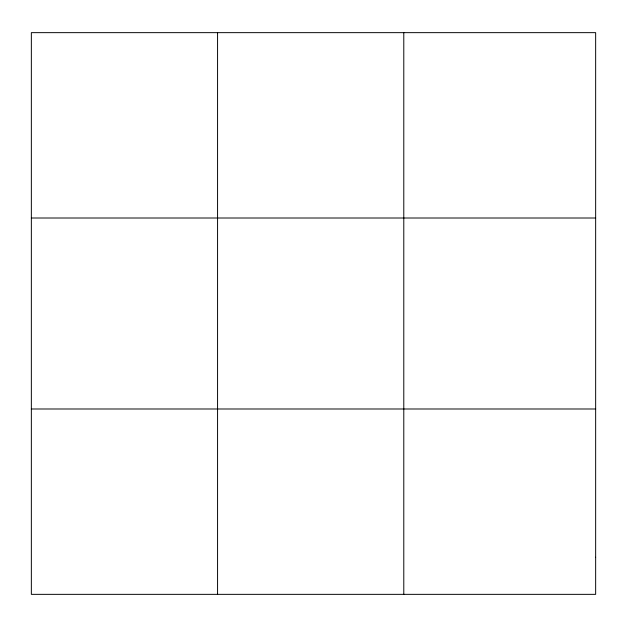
<?xml version="1.0" encoding="UTF-8"?>
<svg xmlns="http://www.w3.org/2000/svg" width="627" height="627" viewBox="0 0 627 627"><rect width="100%" height="100%" fill="white"/><g stroke="black" fill="none" stroke-linecap="round" stroke-linejoin="round"><path stroke-width="0.94" d="M217.569 32.651L217.569 594.349M403.788 32.651L403.788 594.349M31.35 218.008L595.65 218.008M31.35 408.992L595.65 408.992M595.65 557.278L595.65 594.349L31.35 594.349L31.35 32.651L595.65 32.651L595.65 557.278"/></g></svg>
